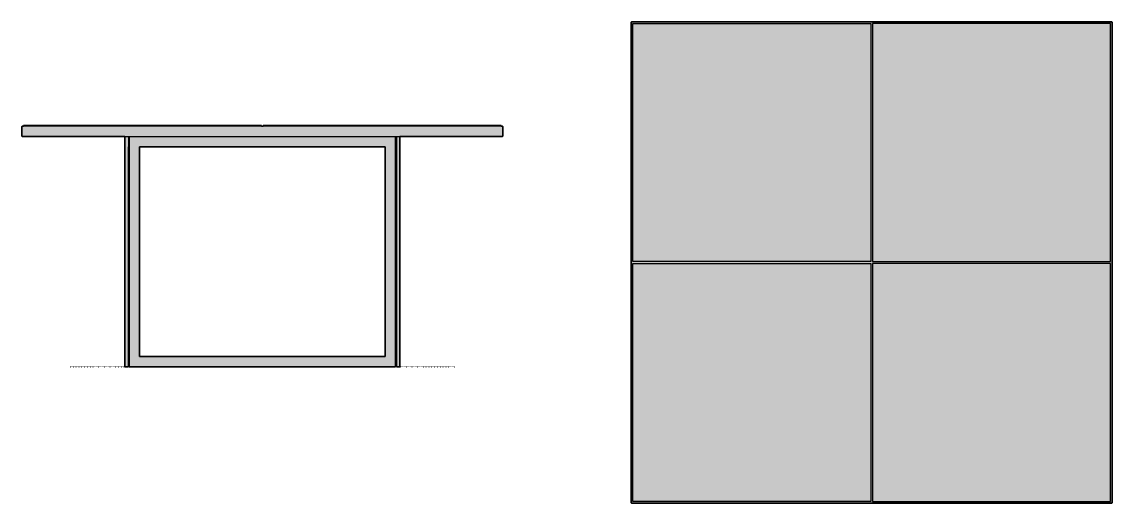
# Model space of a CAD drawing. Header units: millimetres. Extents: x -141 to 3032, y -396 to 1004.
import ezdxf

# ---------------------------------------------------------------- set-up
doc = ezdxf.new("R2010")
doc.units = ezdxf.units.MM
doc.linetypes.add('Dots', pattern=[1, 0, -1])
doc.layers.add('Blocks', color=7, linetype='Continuous')
doc.layers.add('Blocks$Fill', color=7, linetype='Continuous', true_color=0xffffff)
for name, color, linetype, lineweight, true_color in [('Blocks$Inner', 7, 'Continuous', 25, 0x007f00), ('Blocks$Outline', 7, 'Continuous', 35, 0xff3f3f), ('Groud', 7, 'Dots', 25, 0x243775)]:
    doc.layers.add(name, color=color, linetype=linetype, lineweight=lineweight, true_color=true_color)

# ---------------------------------------------------------------- blocks, each defined once
blk = doc.blocks.new('PK40 Dining Table Top')
at = {"layer": 'Blocks$Fill'}
blk.add_hatch(color=256, dxfattribs=at).paths.add_polyline_path([(1394, 702.5), (-4, 702.5), (-5, 701.5), (-5, -696.5), (-4, -697.5), (1394, -697.5), (1395, -696.5), (1395, 701.5)], flags=0)
at = {"layer": 'Blocks$Inner'}
for points in [[(-4, 702.5), (-5, 701.5), (-5, -696.5), (-4, -697.5), (1394, -697.5), (1395, -696.5), (1395, 701.5), (1394, 702.5)], [(0, 697.5), (692.5, 697.5), (692.5, 5), (0, 5)], [(1390, 697.5), (697.5, 697.5), (697.5, 5), (1390, 5)], [(0, -692.5), (0, 0), (692.5, 0), (692.5, -692.5)], [(1390, -692.5), (1390, 0), (697.5, 0), (697.5, -692.5)]]:
    blk.add_lwpolyline(points, close=True, dxfattribs=at)
at = {"layer": 'Blocks$Outline'}
for points in [[(-4, 702.5), (-5, 701.5)], [(-5, 701.5), (-5, -696.5)], [(1394, 702.5), (-4, 702.5)], [(1395, 701.5), (1394, 702.5)], [(1395, -696.5), (1395, 701.5)], [(-5, -696.5), (-4, -697.5)], [(-4, -697.5), (1394, -697.5)], [(1394, -697.5), (1395, -696.5)]]:
    blk.add_lwpolyline(points, dxfattribs=at)
blk = doc.blocks.new('PK40 Dining Table Side')
at = {"layer": 'Blocks$Fill'}
h = blk.add_hatch(color=256, dxfattribs=at)
h.paths.add_polyline_path([(1253.9, 702.1), (561.4, 702.1), (561.4, 700.1), (556.4, 700.1), (556.4, 702.1), (-136.1, 702.1), (-136.1, 700.1), (-140.1, 700.1), (-141.1, 699.1), (-141.1, 671.1), (-140.1, 670.1), (158.9, 670.1), (158.9, 0.1), (168.9, 0.1), (168.9, 639.6), (171.4, 639.6), (171.4, 0.1), (946.4, 0.1), (946.4, 639.6), (948.9, 639.6), (948.9, 0.1), (958.9, 0.1), (958.9, 670.1), (1257.9, 670.1), (1258.9, 671.1), (1258.9, 699.1), (1257.9, 700.1), (1253.9, 700.1)], flags=0)
h.paths.add_polyline_path([(201.4, 30.1), (201.4, 639.6), (916.4, 639.6), (916.4, 30.1)], flags=0)
at = {"layer": 'Blocks$Inner'}
for p, q in [((168.9, 655.6), (171.4, 655.6)), ((168.9, 639.6), (171.4, 639.6)), ((916.4, 639.6), (201.4, 639.6)), ((948.9, 655.6), (946.4, 655.6)), ((948.9, 639.6), (946.4, 639.6))]:
    blk.add_line(p, q, dxfattribs=at)
for points in [[(-141.1, 671.1), (-140.1, 670.1), (1257.9, 670.1), (1258.9, 671.1), (1258.9, 699.1), (1257.9, 700.1), (-140.1, 700.1), (-141.1, 699.1)], [(916.4, 30.1), (201.4, 30.1), (201.4, 640.1), (916.4, 640.1)]]:
    blk.add_lwpolyline(points, close=True, dxfattribs=at)
for points in [[(-136.1, 700.1), (-136.1, 702.1), (556.4, 702.1), (556.4, 700.1)], [(1253.9, 700.1), (1253.9, 702.1), (561.4, 702.1), (561.4, 700.1)], [(168.9, 670.1), (168.9, 0.1), (158.9, 0.1), (158.9, 670.1)], [(171.4, 670.1), (171.4, 0.1), (946.4, 0.1), (946.4, 670.1)], [(948.9, 670.1), (948.9, 0.1), (958.9, 0.1), (958.9, 670.1)]]:
    blk.add_lwpolyline(points, dxfattribs=at)
at = {"layer": 'Blocks$Outline'}
for points in [[(-140.1, 700.1), (-141.1, 699.1)], [(-141.1, 699.1), (-141.1, 671.1)], [(-136.1, 700.1), (-140.1, 700.1)], [(556.4, 702.1), (-136.1, 702.1)], [(-136.1, 702.1), (-136.1, 700.1)], [(556.4, 700.1), (556.4, 702.1)], [(561.4, 700.1), (556.4, 700.1)], [(1253.9, 702.1), (561.4, 702.1)], [(561.4, 702.1), (561.4, 700.1)], [(1253.9, 700.1), (1253.9, 702.1)], [(1257.9, 700.1), (1253.9, 700.1)], [(1258.9, 699.1), (1257.9, 700.1)], [(1258.9, 671.1), (1258.9, 699.1)], [(-141.1, 671.1), (-140.1, 670.1)], [(-140.1, 670.1), (158.9, 670.1)], [(158.9, 670.1), (158.9, 0.1)], [(958.9, 0.1), (958.9, 670.1)], [(958.9, 670.1), (1257.9, 670.1)], [(1257.9, 670.1), (1258.9, 671.1)], [(168.9, 0.1), (168.9, 639.6)], [(168.9, 639.6), (171.4, 639.6)], [(171.4, 639.6), (171.4, 0.1)], [(201.4, 30.1), (201.4, 639.6)], [(201.4, 639.6), (916.4, 639.6)], [(916.4, 639.6), (916.4, 30.1)], [(946.4, 0.1), (946.4, 639.6)], [(946.4, 639.6), (948.9, 639.6)], [(948.9, 639.6), (948.9, 0.1)], [(158.9, 0.1), (168.9, 0.1)], [(171.4, 0.1), (946.4, 0.1)], [(916.4, 30.1), (201.4, 30.1)], [(948.9, 0.1), (958.9, 0.1)]]:
    blk.add_lwpolyline(points, dxfattribs=at)

msp = doc.modelspace()

# ---------------------------------------------------------------- linework, layer by layer
at = {"layer": 'Groud'}
msp.add_lwpolyline([(0, 0), (1117.8, 0)], dxfattribs=at)

# ---------------------------------------------------------------- block references
at = {"layer": 'Blocks'}
for name, p in [('PK40 Dining Table Top', (1637.2, 301)), ('PK40 Dining Table Side', (0, 0))]:
    msp.add_blockref(name, p, dxfattribs=at)

doc.saveas('drawing.dxf')
